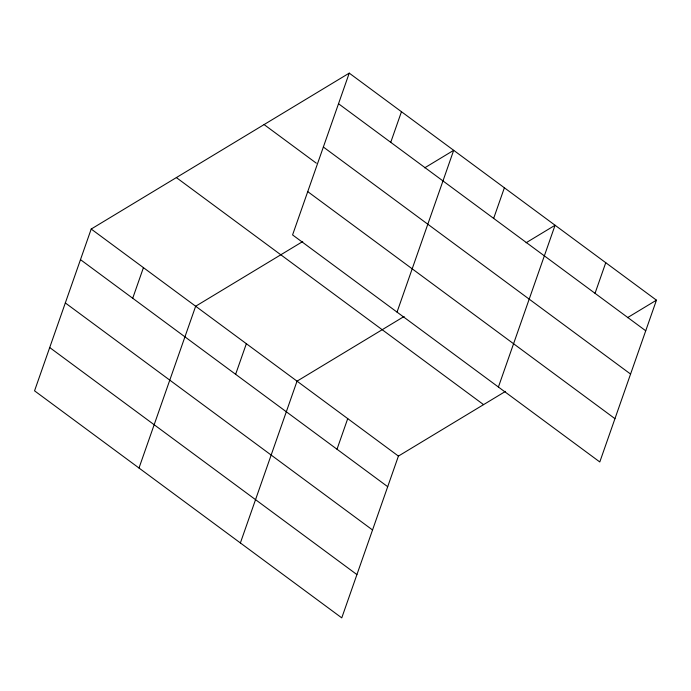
<?xml version="1.0" encoding="UTF-8"?>
<svg xmlns="http://www.w3.org/2000/svg" width="691" height="691" viewBox="0 0 691 691"><rect width="100%" height="100%" fill="white"/><g stroke="black" fill="none" stroke-linecap="round" stroke-linejoin="round"><path stroke-width="1.04" d="M349.24 73.125L292.578 234.914L599.797 461.959L656.45 300.17L349.24 73.125L91.203 229.041L34.55 390.83L341.76 617.875L398.422 456.086L505.501 391.382M132.715 298.253L143.434 267.642M139.003 468.023L195.657 306.234L302.744 241.53M235.631 374.306L246.35 343.703M240.382 542.945L297.035 381.164L404.123 316.461M390.743 142.337L401.462 111.726M337.009 449.236L347.728 418.625M397.031 312.107L453.693 150.318L424.706 167.835M493.659 218.391L504.378 187.788M498.41 387.029L555.072 225.249L526.084 242.766M595.037 293.321L605.757 262.71M627.463 317.687L656.45 300.17M338.521 103.736L645.731 330.782M323.362 147.028L630.572 374.064M264.092 124.579L316.314 163.18M307.737 191.623L614.955 418.668M176.36 177.587L483.57 404.632M91.203 229.041L398.422 456.086M80.484 259.652L387.703 486.697M65.325 302.943L372.544 529.98M49.709 347.538L356.919 574.584"/></g></svg>
